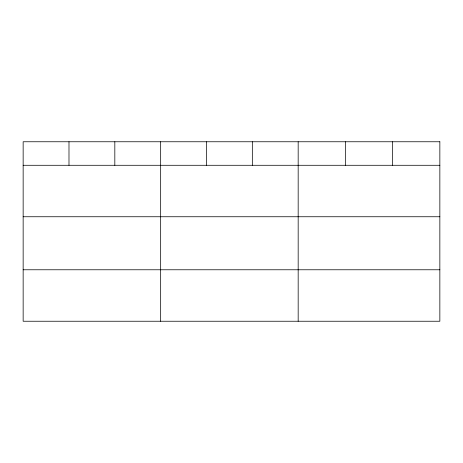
<?xml version="1.0" encoding="UTF-8"?>
<svg xmlns="http://www.w3.org/2000/svg" width="463" height="463" viewBox="0 0 463 463"><rect width="100%" height="100%" fill="white"/><g stroke="black" fill="none" stroke-linecap="round" stroke-linejoin="round"><path stroke-width="0.69" d="M23.15 165.285L439.85 165.285M23.15 216.748L439.85 216.748M23.15 269.773L439.85 269.773M392.624 141.759L392.624 165.285M345.398 141.759L345.398 165.285M298.172 141.759L298.172 321.241M252.335 141.759L252.335 165.285M206.498 141.759L206.498 165.285M160.661 141.759L160.661 321.241M114.824 141.759L114.824 165.285M68.987 141.759L68.987 165.285M439.85 141.759L23.15 141.759L23.15 321.241L439.85 321.241L439.85 141.759"/></g></svg>
